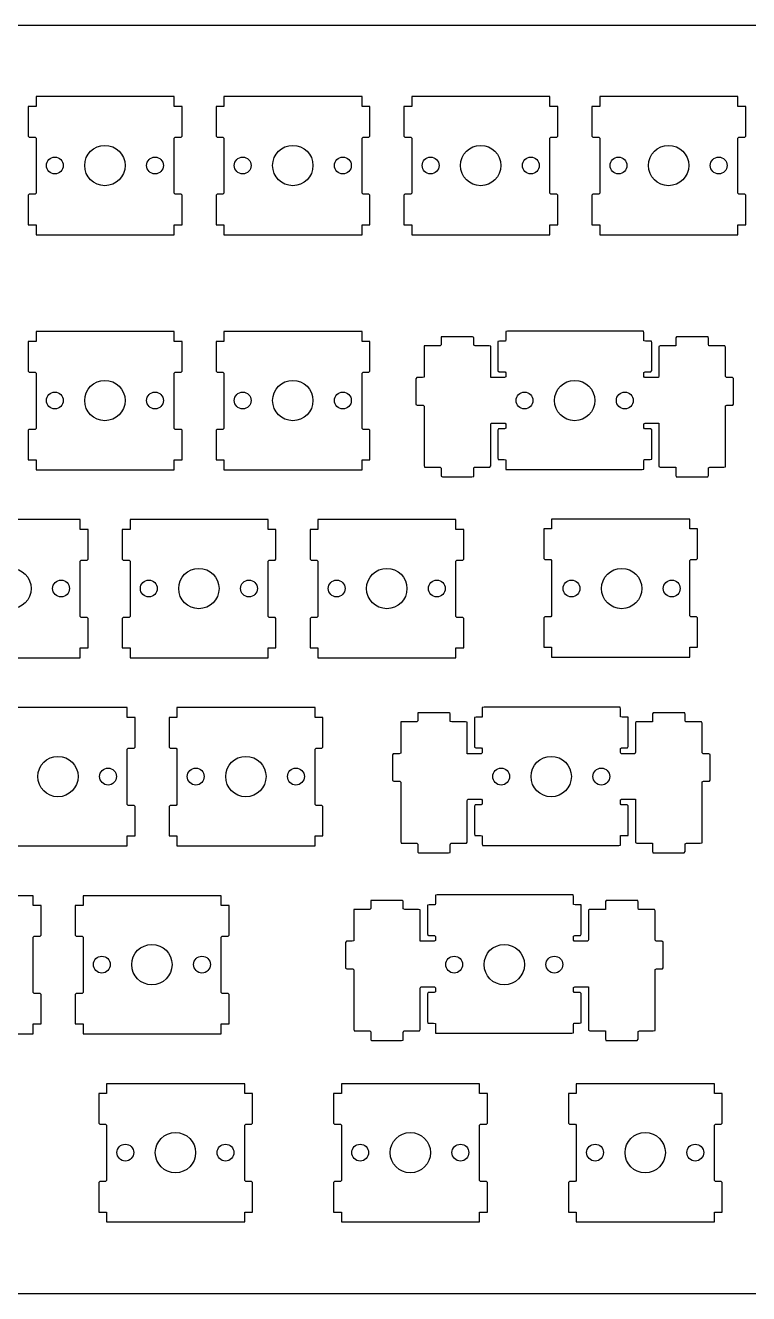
# Model space of a CAD drawing. Extents: x 0 to 362, y 0 to 128.
# Drawn here: x 215.8 to 289.1, y 0 to 128.5 of the extents above; entities that cross this region are included whole.
import ezdxf

# ---------------------------------------------------------------- set-up
doc = ezdxf.new("R2010")
doc.units = 0
doc.layers.add('20', color=31, linetype='CONTINUOUS')
doc.layers.add('49', color=253, linetype='CONTINUOUS')

msp = doc.modelspace()

# ---------------------------------------------------------------- linework, layer by layer
at = {"layer": '20'}
for p, q in [((357, 128.5), (5, 128.5)), ((5, 0), (357, 0))]:
    msp.add_line(p, q, dxfattribs=at)
for centre, radius in [((223.8375, 114.3), 2.0447), ((242.8875, 114.3), 2.0447), ((261.9375, 114.3), 2.0447), ((280.9875, 114.3), 2.0447), ((218.7575, 114.3), 0.8534), ((228.9175, 114.3), 0.8534), ((237.8075, 114.3), 0.8534), ((247.9675, 114.3), 0.8534), ((256.8575, 114.3), 0.8534), ((267.0175, 114.3), 0.8534), ((275.9075, 114.3), 0.8534), ((286.0675, 114.3), 0.8534), ((223.8375, 90.4875), 2.0447), ((242.8875, 90.4875), 2.0447), ((271.4625, 90.4875), 2.0447), ((218.7575, 90.4875), 0.8534), ((228.9175, 90.4875), 0.8534), ((237.8075, 90.4875), 0.8534), ((247.9675, 90.4875), 0.8534), ((266.3825, 90.4875), 0.8534), ((276.5425, 90.4875), 0.8534), ((214.3125, 71.4375), 2.0447), ((233.3625, 71.4375), 2.0447), ((252.4125, 71.4375), 2.0447), ((276.225, 71.4375), 2.0447), ((219.3925, 71.4375), 0.8534), ((228.2825, 71.4375), 0.8534), ((238.4425, 71.4375), 0.8534), ((247.3325, 71.4375), 0.8534), ((257.4925, 71.4375), 0.8534), ((271.145, 71.4375), 0.8534), ((281.305, 71.4375), 0.8534), ((219.075, 52.3875), 2.0447), ((238.125, 52.3875), 2.0447), ((269.0876, 52.3875), 2.0447), ((224.155, 52.3875), 0.8534), ((233.045, 52.3875), 0.8534), ((243.205, 52.3875), 0.8534), ((264.0076, 52.3875), 0.8534), ((274.1676, 52.3875), 0.8534), ((228.6, 33.3375), 2.0447), ((264.3251, 33.3375), 2.0447), ((223.52, 33.3375), 0.8534), ((233.68, 33.3375), 0.8534), ((259.2451, 33.3375), 0.8534), ((269.4051, 33.3375), 0.8534), ((230.9876, 14.2875), 2.0447), ((254.8001, 14.2875), 2.0447), ((278.6126, 14.2875), 2.0447), ((225.9076, 14.2875), 0.8534), ((236.0676, 14.2875), 0.8534), ((249.7201, 14.2875), 0.8534), ((259.8801, 14.2875), 0.8534), ((273.5326, 14.2875), 0.8534), ((283.6926, 14.2875), 0.8534)]:
    msp.add_circle(centre, radius, dxfattribs=at)
at = {"layer": '49'}
for p, q in [((230.858, 121.2825), (216.858, 121.2825)), ((216.858, 121.2825), (216.858, 120.2825)), ((230.858, 120.2825), (230.858, 121.2825)), ((249.908, 121.2825), (235.908, 121.2825)), ((235.908, 121.2825), (235.908, 120.2825)), ((249.908, 120.2825), (249.908, 121.2825)), ((268.958, 121.2825), (254.958, 121.2825)), ((254.958, 121.2825), (254.958, 120.2825)), ((268.958, 120.2825), (268.958, 121.2825)), ((288.008, 121.2825), (274.008, 121.2825)), ((274.008, 121.2825), (274.008, 120.2825)), ((288.008, 120.2825), (288.008, 121.2825)), ((216.858, 120.2825), (216.058, 120.2825)), ((216.058, 120.2825), (216.058, 117.2825)), ((231.658, 120.2825), (230.858, 120.2825)), ((231.658, 117.2825), (231.658, 120.2825)), ((235.908, 120.2825), (235.108, 120.2825)), ((235.108, 120.2825), (235.108, 117.2825)), ((250.708, 120.2825), (249.908, 120.2825)), ((250.708, 117.2825), (250.708, 120.2825)), ((254.958, 120.2825), (254.158, 120.2825)), ((254.158, 120.2825), (254.158, 117.2825)), ((269.758, 120.2825), (268.958, 120.2825)), ((269.758, 117.2825), (269.758, 120.2825)), ((274.008, 120.2825), (273.208, 120.2825)), ((273.208, 120.2825), (273.208, 117.2825)), ((288.808, 120.2825), (288.008, 120.2825)), ((288.808, 117.2825), (288.808, 120.2825)), ((216.058, 117.2825), (216.158, 117.1825)), ((216.158, 117.1825), (216.758, 117.1825)), ((216.758, 117.1825), (216.858, 117.0825)), ((216.858, 117.0825), (216.858, 111.4825)), ((230.858, 117.0825), (230.958, 117.1825)), ((230.858, 111.4825), (230.858, 117.0825)), ((230.958, 117.1825), (231.558, 117.1825)), ((231.558, 117.1825), (231.658, 117.2825)), ((235.108, 117.2825), (235.208, 117.1825)), ((235.208, 117.1825), (235.808, 117.1825)), ((235.808, 117.1825), (235.908, 117.0825)), ((235.908, 117.0825), (235.908, 111.4825)), ((249.908, 117.0825), (250.008, 117.1825)), ((249.908, 111.4825), (249.908, 117.0825)), ((250.008, 117.1825), (250.608, 117.1825)), ((250.608, 117.1825), (250.708, 117.2825)), ((254.158, 117.2825), (254.258, 117.1825)), ((254.258, 117.1825), (254.858, 117.1825)), ((254.858, 117.1825), (254.958, 117.0825)), ((254.958, 117.0825), (254.958, 111.4825)), ((268.958, 117.0825), (269.058, 117.1825)), ((268.958, 111.4825), (268.958, 117.0825)), ((269.058, 117.1825), (269.658, 117.1825)), ((269.658, 117.1825), (269.758, 117.2825)), ((273.208, 117.2825), (273.308, 117.1825)), ((273.308, 117.1825), (273.908, 117.1825)), ((273.908, 117.1825), (274.008, 117.0825)), ((274.008, 117.0825), (274.008, 111.4825)), ((288.008, 117.0825), (288.108, 117.1825)), ((288.008, 111.4825), (288.008, 117.0825)), ((288.108, 117.1825), (288.708, 117.1825)), ((288.708, 117.1825), (288.808, 117.2825)), ((216.158, 111.3825), (216.058, 111.2825)), ((216.058, 111.2825), (216.058, 108.2825)), ((216.758, 111.3825), (216.158, 111.3825)), ((216.858, 111.4825), (216.758, 111.3825)), ((230.958, 111.3825), (230.858, 111.4825)), ((231.558, 111.3825), (230.958, 111.3825)), ((231.658, 111.2825), (231.558, 111.3825)), ((231.658, 108.2825), (231.658, 111.2825)), ((235.208, 111.3825), (235.108, 111.2825)), ((235.108, 111.2825), (235.108, 108.2825)), ((235.808, 111.3825), (235.208, 111.3825)), ((235.908, 111.4825), (235.808, 111.3825)), ((250.008, 111.3825), (249.908, 111.4825)), ((250.608, 111.3825), (250.008, 111.3825)), ((250.708, 111.2825), (250.608, 111.3825)), ((250.708, 108.2825), (250.708, 111.2825)), ((254.258, 111.3825), (254.158, 111.2825)), ((254.158, 111.2825), (254.158, 108.2825)), ((254.858, 111.3825), (254.258, 111.3825)), ((254.958, 111.4825), (254.858, 111.3825)), ((269.058, 111.3825), (268.958, 111.4825)), ((269.658, 111.3825), (269.058, 111.3825)), ((269.758, 111.2825), (269.658, 111.3825)), ((269.758, 108.2825), (269.758, 111.2825)), ((273.308, 111.3825), (273.208, 111.2825)), ((273.208, 111.2825), (273.208, 108.2825)), ((273.908, 111.3825), (273.308, 111.3825)), ((274.008, 111.4825), (273.908, 111.3825)), ((288.108, 111.3825), (288.008, 111.4825)), ((288.708, 111.3825), (288.108, 111.3825)), ((288.808, 111.2825), (288.708, 111.3825)), ((288.808, 108.2825), (288.808, 111.2825)), ((216.058, 108.2825), (216.858, 108.2825)), ((216.858, 108.2825), (216.858, 107.2825)), ((230.858, 107.2825), (230.858, 108.2825)), ((230.858, 108.2825), (231.658, 108.2825)), ((235.108, 108.2825), (235.908, 108.2825)), ((235.908, 108.2825), (235.908, 107.2825)), ((249.908, 107.2825), (249.908, 108.2825)), ((249.908, 108.2825), (250.708, 108.2825)), ((254.158, 108.2825), (254.958, 108.2825)), ((254.958, 108.2825), (254.958, 107.2825)), ((268.958, 107.2825), (268.958, 108.2825)), ((268.958, 108.2825), (269.758, 108.2825)), ((273.208, 108.2825), (274.008, 108.2825)), ((274.008, 108.2825), (274.008, 107.2825)), ((288.008, 107.2825), (288.008, 108.2825)), ((288.008, 108.2825), (288.808, 108.2825)), ((216.858, 107.2825), (230.858, 107.2825)), ((235.908, 107.2825), (249.908, 107.2825)), ((254.958, 107.2825), (268.958, 107.2825)), ((274.008, 107.2825), (288.008, 107.2825)), ((216.858, 96.47), (216.058, 96.47)), ((216.058, 96.47), (216.058, 93.47)), ((230.858, 97.47), (216.858, 97.47)), ((216.858, 97.47), (216.858, 96.47)), ((230.858, 96.47), (230.858, 97.47)), ((231.658, 96.47), (230.858, 96.47)), ((231.658, 93.47), (231.658, 96.47)), ((235.908, 96.47), (235.108, 96.47)), ((235.108, 96.47), (235.108, 93.47)), ((249.908, 97.47), (235.908, 97.47)), ((235.908, 97.47), (235.908, 96.47)), ((249.908, 96.47), (249.908, 97.47)), ((250.708, 96.47), (249.908, 96.47)), ((250.708, 93.47), (250.708, 96.47)), ((258.1022, 96.9588), (257.9272, 96.9338)), ((257.9272, 96.9338), (257.9272, 96.1338)), ((261.1022, 96.9588), (258.1022, 96.9588)), ((261.2272, 96.8838), (261.1022, 96.9588)), ((261.2272, 96.0838), (261.2272, 96.8838)), ((263.8522, 96.5088), (263.6772, 96.4838)), ((263.6772, 96.4838), (263.6772, 93.4838)), ((264.4522, 96.5088), (263.8522, 96.5088)), ((264.4772, 96.6838), (264.4522, 96.5088)), ((264.6522, 97.5088), (264.4772, 97.4838)), ((264.4772, 97.4838), (264.4772, 96.6838)), ((278.4522, 97.5088), (264.6522, 97.5088)), ((278.4772, 97.3338), (278.4522, 97.5088)), ((278.4772, 96.5338), (278.4772, 97.3338)), ((278.6522, 96.5088), (278.4772, 96.5338)), ((279.2522, 96.5088), (278.6522, 96.5088)), ((279.2772, 96.3338), (279.2522, 96.5088)), ((281.8022, 96.9588), (281.7272, 96.8338)), ((281.7272, 96.8338), (281.7272, 96.2338)), ((285.0022, 96.9588), (281.8022, 96.9588)), ((285.0272, 96.7837), (285.0022, 96.9588)), ((285.0272, 96.1837), (285.0272, 96.7837)), ((256.2222, 96.0388), (256.2022, 95.8588)), ((256.2022, 95.8588), (256.2022, 92.8588)), ((257.8222, 96.0388), (256.2222, 96.0388)), ((257.9272, 96.1338), (257.8222, 96.0388)), ((261.3822, 96.0388), (261.2272, 96.0838)), ((262.7822, 96.0388), (261.3822, 96.0388)), ((262.9522, 96.0088), (262.7822, 96.0388)), ((262.9522, 92.8088), (262.9522, 96.0088)), ((279.2772, 93.5338), (279.2772, 96.3338)), ((280.1222, 96.0388), (280.0022, 95.9588)), ((280.0022, 95.9588), (280.0022, 92.9588)), ((281.7222, 96.0388), (280.1222, 96.0388)), ((281.7272, 96.2338), (281.7222, 96.0388)), ((285.0822, 96.0388), (285.0272, 96.1837)), ((286.6822, 96.0388), (285.0822, 96.0388)), ((286.7522, 95.9088), (286.6822, 96.0388)), ((286.7522, 92.9088), (286.7522, 95.9088)), ((216.058, 93.47), (216.158, 93.37)), ((216.158, 93.37), (216.758, 93.37)), ((216.758, 93.37), (216.858, 93.27)), ((216.858, 93.27), (216.858, 87.67)), ((230.858, 93.27), (230.958, 93.37)), ((230.858, 87.67), (230.858, 93.27)), ((230.958, 93.37), (231.558, 93.37)), ((231.558, 93.37), (231.658, 93.47)), ((235.108, 93.47), (235.208, 93.37)), ((235.208, 93.37), (235.808, 93.37)), ((235.808, 93.37), (235.908, 93.27)), ((235.908, 93.27), (235.908, 87.67)), ((249.908, 93.27), (250.008, 93.37)), ((249.908, 87.67), (249.908, 93.27)), ((250.008, 93.37), (250.608, 93.37)), ((250.608, 93.37), (250.708, 93.47)), ((255.4522, 92.8088), (255.3772, 92.6838)), ((255.3772, 92.6838), (255.3772, 90.0838)), ((256.0522, 92.8088), (255.4522, 92.8088)), ((256.2022, 92.8588), (256.0522, 92.8088)), ((264.3522, 92.8088), (262.9522, 92.8088)), ((263.6772, 93.4838), (263.8022, 93.4088)), ((263.8022, 93.4088), (264.4022, 93.4088)), ((264.4772, 92.8838), (264.3522, 92.8088)), ((264.4022, 93.4088), (264.4772, 93.2838)), ((264.4772, 93.2838), (264.4772, 92.8838)), ((278.4772, 93.3338), (278.6021, 93.4088)), ((278.4772, 92.9337), (278.4772, 93.3338)), ((278.5522, 92.8088), (278.4772, 92.9337)), ((279.9522, 92.8088), (278.5522, 92.8088)), ((278.6021, 93.4088), (279.2022, 93.4088)), ((279.2022, 93.4088), (279.2772, 93.5338)), ((280.0022, 92.9588), (279.9522, 92.8088)), ((286.8522, 92.8088), (286.7522, 92.9088)), ((287.4522, 92.8088), (286.8522, 92.8088)), ((287.5772, 92.7338), (287.4522, 92.8088)), ((287.5772, 90.1338), (287.5772, 92.7338)), ((255.3772, 90.0838), (255.5021, 90.0088)), ((255.5021, 90.0088), (256.1021, 90.0088)), ((256.1021, 90.0088), (256.2022, 89.9088)), ((286.7522, 89.9588), (286.9022, 90.0088)), ((286.7522, 83.7588), (286.7522, 89.9588)), ((286.9022, 90.0088), (287.5021, 90.0088)), ((287.5021, 90.0088), (287.5772, 90.1338)), ((256.2022, 89.9088), (256.2022, 83.9088)), ((216.158, 87.57), (216.058, 87.47)), ((216.058, 87.47), (216.058, 84.47)), ((216.758, 87.57), (216.158, 87.57)), ((216.858, 87.67), (216.758, 87.57)), ((230.958, 87.57), (230.858, 87.67)), ((231.558, 87.57), (230.958, 87.57)), ((231.658, 87.47), (231.558, 87.57)), ((231.658, 84.47), (231.658, 87.47)), ((235.208, 87.57), (235.108, 87.47)), ((235.108, 87.47), (235.108, 84.47)), ((235.808, 87.57), (235.208, 87.57)), ((235.908, 87.67), (235.808, 87.57)), ((250.008, 87.57), (249.908, 87.67)), ((250.608, 87.57), (250.008, 87.57)), ((250.708, 87.47), (250.608, 87.57)), ((250.708, 84.47), (250.708, 87.47)), ((262.9522, 88.0587), (263.0021, 88.2088)), ((262.9522, 83.8587), (262.9522, 88.0587)), ((263.0021, 88.2088), (264.4021, 88.2088)), ((263.7522, 87.6088), (263.6772, 87.4838)), ((263.6772, 87.4838), (263.6772, 84.6838)), ((264.3522, 87.6088), (263.7522, 87.6088)), ((264.4772, 87.6838), (264.3522, 87.6088)), ((264.4021, 88.2088), (264.4772, 88.0838)), ((264.4772, 88.0838), (264.4772, 87.6838)), ((278.4772, 88.1338), (278.6022, 88.2088)), ((278.4772, 87.7338), (278.4772, 88.1338)), ((278.5522, 87.6088), (278.4772, 87.7338)), ((279.1522, 87.6088), (278.5522, 87.6088)), ((278.6022, 88.2088), (280.0022, 88.2088)), ((279.2772, 87.5338), (279.1522, 87.6088)), ((279.2772, 84.5338), (279.2772, 87.5338)), ((280.0022, 88.2088), (280.0022, 83.8088)), ((216.058, 84.47), (216.858, 84.47)), ((216.858, 84.47), (216.858, 83.47)), ((230.858, 83.47), (230.858, 84.47)), ((230.858, 84.47), (231.658, 84.47)), ((235.108, 84.47), (235.908, 84.47)), ((235.908, 84.47), (235.908, 83.47)), ((249.908, 83.47), (249.908, 84.47)), ((249.908, 84.47), (250.708, 84.47)), ((256.2022, 83.9088), (256.2321, 83.7388)), ((256.2321, 83.7388), (257.8322, 83.7388)), ((257.8322, 83.7388), (257.9272, 83.6338)), ((257.9272, 83.6338), (257.9272, 82.8338)), ((261.2272, 83.5837), (261.2721, 83.7388)), ((261.2272, 82.7837), (261.2272, 83.5837)), ((261.2721, 83.7388), (262.8721, 83.7388)), ((262.8721, 83.7388), (262.9522, 83.8587)), ((263.6772, 84.6838), (263.7022, 84.5088)), ((263.7022, 84.5088), (264.3022, 84.5088)), ((264.3022, 84.5088), (264.4772, 84.4838)), ((264.4772, 84.4838), (264.4772, 83.6838)), ((264.4772, 83.6838), (264.5022, 83.5088)), ((278.3022, 83.5088), (278.4772, 83.5338)), ((278.4772, 84.3338), (278.5021, 84.5088)), ((278.4772, 83.5338), (278.4772, 84.3338)), ((278.5021, 84.5088), (279.1021, 84.5088)), ((279.1021, 84.5088), (279.2772, 84.5338)), ((280.0022, 83.8088), (280.1322, 83.7388)), ((280.1322, 83.7388), (281.5322, 83.7388)), ((281.5322, 83.7388), (281.7272, 83.7338)), ((281.7272, 83.7338), (281.7272, 82.9338)), ((285.0272, 83.6838), (285.1722, 83.7388)), ((285.0272, 82.8838), (285.0272, 83.6838)), ((285.1722, 83.7388), (286.5721, 83.7388)), ((286.5721, 83.7388), (286.7522, 83.7588)), ((216.858, 83.47), (230.858, 83.47)), ((235.908, 83.47), (249.908, 83.47)), ((257.9272, 82.8338), (258.0521, 82.7588)), ((258.0521, 82.7588), (261.0521, 82.7588)), ((261.0521, 82.7588), (261.2272, 82.7837)), ((264.5022, 83.5088), (278.3022, 83.5088)), ((281.7272, 82.9338), (281.7522, 82.7588)), ((281.7522, 82.7588), (284.9522, 82.7588)), ((284.9522, 82.7588), (285.0272, 82.8838)), ((221.333, 78.42), (207.333, 78.42)), ((221.333, 77.42), (221.333, 78.42)), ((240.383, 78.42), (226.383, 78.42)), ((226.383, 78.42), (226.383, 77.42)), ((240.383, 77.42), (240.383, 78.42)), ((259.433, 78.42), (245.433, 78.42)), ((245.433, 78.42), (245.433, 77.42)), ((259.433, 77.42), (259.433, 78.42)), ((283.1312, 78.4835), (269.1312, 78.4835)), ((269.1312, 78.4835), (269.1312, 77.4835)), ((283.1312, 77.4835), (283.1312, 78.4835)), ((222.133, 77.42), (221.333, 77.42)), ((222.133, 74.42), (222.133, 77.42)), ((226.383, 77.42), (225.583, 77.42)), ((225.583, 77.42), (225.583, 74.42)), ((241.183, 77.42), (240.383, 77.42)), ((241.183, 74.42), (241.183, 77.42)), ((245.433, 77.42), (244.633, 77.42)), ((244.633, 77.42), (244.633, 74.42)), ((260.233, 77.42), (259.433, 77.42)), ((260.233, 74.42), (260.233, 77.42)), ((269.1312, 77.4835), (268.3312, 77.4835)), ((268.3312, 77.4835), (268.3312, 74.4835)), ((283.9312, 77.4835), (283.1312, 77.4835)), ((283.9312, 74.4835), (283.9312, 77.4835)), ((221.333, 74.22), (221.433, 74.32)), ((221.333, 68.62), (221.333, 74.22)), ((221.433, 74.32), (222.033, 74.32)), ((222.033, 74.32), (222.133, 74.42)), ((225.583, 74.42), (225.683, 74.32)), ((225.683, 74.32), (226.283, 74.32)), ((226.283, 74.32), (226.383, 74.22)), ((226.383, 74.22), (226.383, 68.62)), ((240.383, 74.22), (240.483, 74.32)), ((240.383, 68.62), (240.383, 74.22)), ((240.483, 74.32), (241.083, 74.32)), ((241.083, 74.32), (241.183, 74.42)), ((244.633, 74.42), (244.733, 74.32)), ((244.733, 74.32), (245.333, 74.32)), ((245.333, 74.32), (245.433, 74.22)), ((245.433, 74.22), (245.433, 68.62)), ((259.433, 74.22), (259.533, 74.32)), ((259.433, 68.62), (259.433, 74.22)), ((259.533, 74.32), (260.133, 74.32)), ((260.133, 74.32), (260.233, 74.42)), ((268.3312, 74.4835), (268.4312, 74.3835)), ((268.4312, 74.3835), (269.0312, 74.3835)), ((269.0312, 74.3835), (269.1312, 74.2835)), ((269.1312, 74.2835), (269.1312, 68.6835)), ((283.1312, 74.2835), (283.2312, 74.3835)), ((283.1312, 68.6835), (283.1312, 74.2835)), ((283.2312, 74.3835), (283.8312, 74.3835)), ((283.8312, 74.3835), (283.9312, 74.4835)), ((221.433, 68.52), (221.333, 68.62)), ((222.033, 68.52), (221.433, 68.52)), ((222.133, 68.42), (222.033, 68.52)), ((222.133, 65.42), (222.133, 68.42)), ((225.683, 68.52), (225.583, 68.42)), ((225.583, 68.42), (225.583, 65.42)), ((226.283, 68.52), (225.683, 68.52)), ((226.383, 68.62), (226.283, 68.52)), ((240.483, 68.52), (240.383, 68.62)), ((241.083, 68.52), (240.483, 68.52)), ((241.183, 68.42), (241.083, 68.52)), ((241.183, 65.42), (241.183, 68.42)), ((244.733, 68.52), (244.633, 68.42)), ((244.633, 68.42), (244.633, 65.42)), ((245.333, 68.52), (244.733, 68.52)), ((245.433, 68.62), (245.333, 68.52)), ((259.533, 68.52), (259.433, 68.62)), ((260.133, 68.52), (259.533, 68.52)), ((260.233, 68.42), (260.133, 68.52)), ((260.233, 65.42), (260.233, 68.42)), ((268.4312, 68.5835), (268.3312, 68.4835)), ((268.3312, 68.4835), (268.3312, 65.4835)), ((269.0312, 68.5835), (268.4312, 68.5835)), ((269.1312, 68.6835), (269.0312, 68.5835)), ((283.2312, 68.5835), (283.1312, 68.6835)), ((283.8312, 68.5835), (283.2312, 68.5835)), ((283.9312, 68.4835), (283.8312, 68.5835)), ((283.9312, 65.4835), (283.9312, 68.4835)), ((207.333, 64.42), (221.333, 64.42)), ((221.333, 64.42), (221.333, 65.42)), ((221.333, 65.42), (222.133, 65.42)), ((225.583, 65.42), (226.383, 65.42)), ((226.383, 65.42), (226.383, 64.42)), ((226.383, 64.42), (240.383, 64.42)), ((240.383, 64.42), (240.383, 65.42)), ((240.383, 65.42), (241.183, 65.42)), ((244.633, 65.42), (245.433, 65.42)), ((245.433, 65.42), (245.433, 64.42)), ((245.433, 64.42), (259.433, 64.42)), ((259.433, 64.42), (259.433, 65.42)), ((259.433, 65.42), (260.233, 65.42)), ((268.3312, 65.4835), (269.1312, 65.4835)), ((269.1312, 65.4835), (269.1312, 64.4835)), ((269.1312, 64.4835), (283.1312, 64.4835)), ((283.1312, 64.4835), (283.1312, 65.4835)), ((283.1312, 65.4835), (283.9312, 65.4835)), ((226.0955, 59.37), (212.0955, 59.37)), ((226.0955, 58.37), (226.0955, 59.37)), ((245.1455, 59.37), (231.1455, 59.37)), ((231.1455, 59.37), (231.1455, 58.37)), ((245.1455, 58.37), (245.1455, 59.37)), ((262.2773, 59.4088), (262.1023, 59.3838)), ((262.1023, 59.3838), (262.1023, 58.5838)), ((276.0773, 59.4088), (262.2773, 59.4088)), ((276.1023, 59.2338), (276.0773, 59.4088)), ((276.1023, 58.4338), (276.1023, 59.2338)), ((226.8955, 58.37), (226.0955, 58.37)), ((226.8955, 55.37), (226.8955, 58.37)), ((231.1455, 58.37), (230.3455, 58.37)), ((230.3455, 58.37), (230.3455, 55.37)), ((245.9455, 58.37), (245.1455, 58.37)), ((245.9455, 55.37), (245.9455, 58.37)), ((253.8473, 57.9388), (253.8273, 57.7588)), ((255.4473, 57.9388), (253.8473, 57.9388)), ((255.5523, 58.0338), (255.4473, 57.9388)), ((255.7273, 58.8588), (255.5523, 58.8338)), ((255.5523, 58.8338), (255.5523, 58.0338)), ((258.7273, 58.8588), (255.7273, 58.8588)), ((258.8523, 58.7838), (258.7273, 58.8588)), ((258.8523, 57.9838), (258.8523, 58.7838)), ((259.0073, 57.9388), (258.8523, 57.9838)), ((260.4073, 57.9388), (259.0073, 57.9388)), ((260.5773, 57.9088), (260.4073, 57.9388)), ((260.5773, 54.7088), (260.5773, 57.9088)), ((261.4773, 58.4088), (261.3023, 58.3838)), ((261.3023, 58.3838), (261.3023, 55.3838)), ((262.0773, 58.4088), (261.4773, 58.4088)), ((262.1023, 58.5838), (262.0773, 58.4088)), ((276.2773, 58.4088), (276.1023, 58.4338)), ((276.8773, 58.4088), (276.2773, 58.4088)), ((276.9023, 58.2338), (276.8773, 58.4088)), ((276.9023, 55.4338), (276.9023, 58.2338)), ((277.7473, 57.9388), (277.6273, 57.8588)), ((277.6273, 57.8588), (277.6273, 54.8588)), ((279.3473, 57.9388), (277.7473, 57.9388)), ((279.3523, 58.1338), (279.3473, 57.9388)), ((279.4273, 58.8588), (279.3523, 58.7338)), ((279.3523, 58.7338), (279.3523, 58.1338)), ((282.6273, 58.8588), (279.4273, 58.8588)), ((282.6523, 58.6837), (282.6273, 58.8588)), ((282.6523, 58.0837), (282.6523, 58.6837)), ((282.7073, 57.9388), (282.6523, 58.0837)), ((284.3073, 57.9388), (282.7073, 57.9388)), ((284.3773, 57.8088), (284.3073, 57.9388)), ((253.8273, 57.7588), (253.8273, 54.7588)), ((284.3773, 54.8088), (284.3773, 57.8088)), ((226.0955, 55.17), (226.1955, 55.27)), ((226.1955, 55.27), (226.7955, 55.27)), ((226.7955, 55.27), (226.8955, 55.37)), ((230.3455, 55.37), (230.4455, 55.27)), ((230.4455, 55.27), (231.0455, 55.27)), ((231.0455, 55.27), (231.1455, 55.17)), ((245.1455, 55.17), (245.2455, 55.27)), ((245.2455, 55.27), (245.8455, 55.27)), ((245.8455, 55.27), (245.9455, 55.37)), ((261.3023, 55.3838), (261.4273, 55.3088)), ((261.4273, 55.3088), (262.0273, 55.3088)), ((262.0273, 55.3088), (262.1023, 55.1838)), ((276.1023, 55.2338), (276.2272, 55.3088)), ((276.2272, 55.3088), (276.8272, 55.3088)), ((276.8272, 55.3088), (276.9023, 55.4338)), ((226.0955, 49.57), (226.0955, 55.17)), ((231.1455, 55.17), (231.1455, 49.57)), ((245.1455, 49.57), (245.1455, 55.17)), ((253.0773, 54.7088), (253.0023, 54.5838)), ((253.0023, 54.5838), (253.0023, 51.9838)), ((253.6773, 54.7088), (253.0773, 54.7088)), ((253.8273, 54.7588), (253.6773, 54.7088)), ((261.9773, 54.7088), (260.5773, 54.7088)), ((262.1023, 54.7838), (261.9773, 54.7088)), ((262.1023, 55.1838), (262.1023, 54.7838)), ((276.1023, 54.8337), (276.1023, 55.2338)), ((276.1773, 54.7088), (276.1023, 54.8337)), ((277.5773, 54.7088), (276.1773, 54.7088)), ((277.6273, 54.8588), (277.5773, 54.7088)), ((284.4773, 54.7088), (284.3773, 54.8088)), ((285.0773, 54.7088), (284.4773, 54.7088)), ((285.2023, 54.6338), (285.0773, 54.7088)), ((285.2023, 52.0338), (285.2023, 54.6338)), ((253.0023, 51.9838), (253.1272, 51.9088)), ((253.1272, 51.9088), (253.7272, 51.9088)), ((253.7272, 51.9088), (253.8273, 51.8088)), ((253.8273, 51.8088), (253.8273, 45.8088)), ((284.3773, 51.8588), (284.5273, 51.9088)), ((284.3773, 45.6588), (284.3773, 51.8588)), ((284.5273, 51.9088), (285.1272, 51.9088)), ((285.1272, 51.9088), (285.2023, 52.0338)), ((226.1955, 49.47), (226.0955, 49.57)), ((226.7955, 49.47), (226.1955, 49.47)), ((226.8955, 49.37), (226.7955, 49.47)), ((226.8955, 46.37), (226.8955, 49.37)), ((230.4455, 49.47), (230.3455, 49.37)), ((230.3455, 49.37), (230.3455, 46.37)), ((231.0455, 49.47), (230.4455, 49.47)), ((231.1455, 49.57), (231.0455, 49.47)), ((245.2455, 49.47), (245.1455, 49.57)), ((245.8455, 49.47), (245.2455, 49.47)), ((245.9455, 49.37), (245.8455, 49.47)), ((245.9455, 46.37), (245.9455, 49.37)), ((260.5773, 49.9587), (260.6272, 50.1088)), ((260.5773, 45.7587), (260.5773, 49.9587)), ((260.6272, 50.1088), (262.0272, 50.1088)), ((261.3773, 49.5088), (261.3023, 49.3838)), ((261.3023, 49.3838), (261.3023, 46.5838)), ((261.9773, 49.5088), (261.3773, 49.5088)), ((262.1023, 49.5838), (261.9773, 49.5088)), ((262.0272, 50.1088), (262.1023, 49.9838)), ((262.1023, 49.9838), (262.1023, 49.5838)), ((276.1023, 50.0338), (276.2273, 50.1088)), ((276.1023, 49.6338), (276.1023, 50.0338)), ((276.1773, 49.5088), (276.1023, 49.6338)), ((276.7773, 49.5088), (276.1773, 49.5088)), ((276.2273, 50.1088), (277.6273, 50.1088)), ((276.9023, 49.4338), (276.7773, 49.5088)), ((276.9023, 46.4338), (276.9023, 49.4338)), ((277.6273, 50.1088), (277.6273, 45.7088)), ((226.0955, 45.37), (226.0955, 46.37)), ((226.0955, 46.37), (226.8955, 46.37)), ((230.3455, 46.37), (231.1455, 46.37)), ((231.1455, 46.37), (231.1455, 45.37)), ((245.1455, 45.37), (245.1455, 46.37)), ((245.1455, 46.37), (245.9455, 46.37)), ((261.3023, 46.5838), (261.3272, 46.4088)), ((261.3272, 46.4088), (261.9273, 46.4088)), ((261.9273, 46.4088), (262.1023, 46.3838)), ((262.1023, 46.3838), (262.1023, 45.5838)), ((276.1023, 46.2338), (276.1272, 46.4088)), ((276.1272, 46.4088), (276.7272, 46.4088)), ((276.7272, 46.4088), (276.9023, 46.4338)), ((212.0955, 45.37), (226.0955, 45.37)), ((231.1455, 45.37), (245.1455, 45.37)), ((253.8273, 45.8088), (253.8572, 45.6388)), ((253.8572, 45.6388), (255.4573, 45.6388)), ((255.4573, 45.6388), (255.5523, 45.5338)), ((255.5523, 45.5338), (255.5523, 44.7338)), ((258.8523, 45.4837), (258.8972, 45.6388)), ((258.8523, 44.6837), (258.8523, 45.4837)), ((258.8972, 45.6388), (260.4972, 45.6388)), ((260.4972, 45.6388), (260.5773, 45.7587)), ((262.1023, 45.5838), (262.1273, 45.4088)), ((262.1273, 45.4088), (275.9273, 45.4088)), ((275.9273, 45.4088), (276.1023, 45.4338)), ((276.1023, 45.4338), (276.1023, 46.2338)), ((277.6273, 45.7088), (277.7573, 45.6388)), ((277.7573, 45.6388), (279.1573, 45.6388)), ((279.1573, 45.6388), (279.3523, 45.6338)), ((279.3523, 45.6338), (279.3523, 44.8338)), ((282.6523, 45.5838), (282.7973, 45.6388)), ((282.6523, 44.7838), (282.6523, 45.5838)), ((282.7973, 45.6388), (284.1972, 45.6388)), ((284.1972, 45.6388), (284.3773, 45.6588)), ((255.5523, 44.7338), (255.6772, 44.6588)), ((255.6772, 44.6588), (258.6772, 44.6588)), ((258.6772, 44.6588), (258.8523, 44.6837)), ((279.3523, 44.8338), (279.3773, 44.6588)), ((279.3773, 44.6588), (282.5772, 44.6588)), ((282.5772, 44.6588), (282.6523, 44.7838)), ((216.5705, 40.32), (202.5705, 40.32)), ((216.5705, 39.32), (216.5705, 40.32)), ((235.6205, 40.32), (221.6205, 40.32)), ((221.6205, 40.32), (221.6205, 39.32)), ((235.6205, 39.32), (235.6205, 40.32)), ((250.9648, 39.8469), (250.7898, 39.8219)), ((253.9648, 39.8469), (250.9648, 39.8469)), ((254.0898, 39.7719), (253.9648, 39.8469)), ((257.5148, 40.3969), (257.3398, 40.3719)), ((257.3398, 40.3719), (257.3398, 39.5719)), ((271.3148, 40.3969), (257.5148, 40.3969)), ((271.3398, 40.2219), (271.3148, 40.3969)), ((271.3398, 39.4219), (271.3398, 40.2219)), ((274.6648, 39.8469), (274.5898, 39.7219)), ((277.8648, 39.8469), (274.6648, 39.8469)), ((277.8898, 39.6718), (277.8648, 39.8469)), ((217.3705, 39.32), (216.5705, 39.32)), ((217.3705, 36.32), (217.3705, 39.32)), ((221.6205, 39.32), (220.8205, 39.32)), ((220.8205, 39.32), (220.8205, 36.32)), ((236.4205, 39.32), (235.6205, 39.32)), ((236.4205, 36.32), (236.4205, 39.32)), ((249.0848, 38.9269), (249.0648, 38.7469)), ((249.0648, 38.7469), (249.0648, 35.7469)), ((250.6848, 38.9269), (249.0848, 38.9269)), ((250.7898, 39.0219), (250.6848, 38.9269)), ((250.7898, 39.8219), (250.7898, 39.0219)), ((254.0898, 38.9719), (254.0898, 39.7719)), ((254.2448, 38.9269), (254.0898, 38.9719)), ((255.6448, 38.9269), (254.2448, 38.9269)), ((255.8148, 38.8969), (255.6448, 38.9269)), ((255.8148, 35.6969), (255.8148, 38.8969)), ((256.7148, 39.3969), (256.5398, 39.3719)), ((256.5398, 39.3719), (256.5398, 36.3719)), ((257.3148, 39.3969), (256.7148, 39.3969)), ((257.3398, 39.5719), (257.3148, 39.3969)), ((271.5148, 39.3969), (271.3398, 39.4219)), ((272.1148, 39.3969), (271.5148, 39.3969)), ((272.1398, 39.2219), (272.1148, 39.3969)), ((272.1398, 36.4219), (272.1398, 39.2219)), ((272.9848, 38.9269), (272.8648, 38.8469)), ((272.8648, 38.8469), (272.8648, 35.8469)), ((274.5848, 38.9269), (272.9848, 38.9269)), ((274.5898, 39.1219), (274.5848, 38.9269)), ((274.5898, 39.7219), (274.5898, 39.1219)), ((277.8898, 39.0718), (277.8898, 39.6718)), ((277.9448, 38.9269), (277.8898, 39.0718)), ((279.5448, 38.9269), (277.9448, 38.9269)), ((279.6148, 38.7969), (279.5448, 38.9269)), ((279.6148, 35.7969), (279.6148, 38.7969)), ((216.5705, 36.12), (216.6705, 36.22)), ((216.5705, 30.52), (216.5705, 36.12)), ((216.6705, 36.22), (217.2705, 36.22)), ((217.2705, 36.22), (217.3705, 36.32)), ((220.8205, 36.32), (220.9205, 36.22)), ((220.9205, 36.22), (221.5205, 36.22)), ((221.5205, 36.22), (221.6205, 36.12)), ((221.6205, 36.12), (221.6205, 30.52)), ((235.6205, 36.12), (235.7205, 36.22)), ((235.6205, 30.52), (235.6205, 36.12)), ((235.7205, 36.22), (236.3205, 36.22)), ((236.3205, 36.22), (236.4205, 36.32)), ((256.5398, 36.3719), (256.6648, 36.2969)), ((256.6648, 36.2969), (257.2648, 36.2969)), ((257.2648, 36.2969), (257.3398, 36.1719)), ((257.3398, 36.1719), (257.3398, 35.7719)), ((271.3398, 36.2219), (271.4647, 36.2969)), ((271.3398, 35.8218), (271.3398, 36.2219)), ((271.4647, 36.2969), (272.0648, 36.2969)), ((272.0648, 36.2969), (272.1398, 36.4219)), ((248.3148, 35.6969), (248.2398, 35.5719)), ((248.2398, 35.5719), (248.2398, 32.9719)), ((248.9148, 35.6969), (248.3148, 35.6969)), ((249.0648, 35.7469), (248.9148, 35.6969)), ((257.2148, 35.6969), (255.8148, 35.6969)), ((257.3398, 35.7719), (257.2148, 35.6969)), ((271.4148, 35.6969), (271.3398, 35.8218)), ((272.8148, 35.6969), (271.4148, 35.6969)), ((272.8648, 35.8469), (272.8148, 35.6969)), ((279.7148, 35.6969), (279.6148, 35.7969)), ((280.3148, 35.6969), (279.7148, 35.6969)), ((280.4398, 35.6219), (280.3148, 35.6969)), ((280.4398, 33.0219), (280.4398, 35.6219)), ((248.2398, 32.9719), (248.3647, 32.8969)), ((248.3647, 32.8969), (248.9647, 32.8969)), ((248.9647, 32.8969), (249.0648, 32.7969)), ((249.0648, 32.7969), (249.0648, 26.7969)), ((279.6148, 32.8469), (279.7648, 32.8969)), ((279.6148, 26.6469), (279.6148, 32.8469)), ((279.7648, 32.8969), (280.3647, 32.8969)), ((280.3647, 32.8969), (280.4398, 33.0219)), ((255.8148, 30.9468), (255.8647, 31.0969)), ((255.8148, 26.7468), (255.8148, 30.9468)), ((255.8647, 31.0969), (257.2647, 31.0969)), ((257.2647, 31.0969), (257.3398, 30.9719)), ((257.3398, 30.9719), (257.3398, 30.5719)), ((271.3398, 31.0219), (271.4648, 31.0969)), ((271.3398, 30.6219), (271.3398, 31.0219)), ((271.4648, 31.0969), (272.8648, 31.0969)), ((272.8648, 31.0969), (272.8648, 26.6969)), ((216.6705, 30.42), (216.5705, 30.52)), ((217.2705, 30.42), (216.6705, 30.42)), ((217.3705, 30.32), (217.2705, 30.42)), ((217.3705, 27.32), (217.3705, 30.32)), ((220.9205, 30.42), (220.8205, 30.32)), ((220.8205, 30.32), (220.8205, 27.32)), ((221.5205, 30.42), (220.9205, 30.42)), ((221.6205, 30.52), (221.5205, 30.42)), ((235.7205, 30.42), (235.6205, 30.52)), ((236.3205, 30.42), (235.7205, 30.42)), ((236.4205, 30.32), (236.3205, 30.42)), ((236.4205, 27.32), (236.4205, 30.32)), ((256.6148, 30.4969), (256.5398, 30.3719)), ((256.5398, 30.3719), (256.5398, 27.5719)), ((257.2148, 30.4969), (256.6148, 30.4969)), ((257.3398, 30.5719), (257.2148, 30.4969)), ((271.4148, 30.4969), (271.3398, 30.6219)), ((272.0148, 30.4969), (271.4148, 30.4969)), ((272.1398, 30.4219), (272.0148, 30.4969)), ((272.1398, 27.4219), (272.1398, 30.4219)), ((216.5705, 26.32), (216.5705, 27.32)), ((216.5705, 27.32), (217.3705, 27.32)), ((220.8205, 27.32), (221.6205, 27.32)), ((221.6205, 27.32), (221.6205, 26.32)), ((235.6205, 26.32), (235.6205, 27.32)), ((235.6205, 27.32), (236.4205, 27.32)), ((256.5398, 27.5719), (256.5648, 27.3969)), ((256.5648, 27.3969), (257.1648, 27.3969)), ((257.1648, 27.3969), (257.3398, 27.3719)), ((257.3398, 27.3719), (257.3398, 26.5719)), ((271.3398, 27.2219), (271.3647, 27.3969)), ((271.3398, 26.4219), (271.3398, 27.2219)), ((271.3647, 27.3969), (271.9647, 27.3969)), ((271.9647, 27.3969), (272.1398, 27.4219)), ((202.5705, 26.32), (216.5705, 26.32)), ((221.6205, 26.32), (235.6205, 26.32)), ((249.0648, 26.7969), (249.0947, 26.6269)), ((249.0947, 26.6269), (250.6948, 26.6269)), ((250.6948, 26.6269), (250.7898, 26.5219)), ((250.7898, 26.5219), (250.7898, 25.7219)), ((250.7898, 25.7219), (250.9147, 25.6469)), ((254.0898, 26.4718), (254.1347, 26.6269)), ((254.0898, 25.6718), (254.0898, 26.4718)), ((254.1347, 26.6269), (255.7347, 26.6269)), ((255.7347, 26.6269), (255.8148, 26.7468)), ((257.3398, 26.5719), (257.3648, 26.3969)), ((257.3648, 26.3969), (271.1648, 26.3969)), ((271.1648, 26.3969), (271.3398, 26.4219)), ((272.8648, 26.6969), (272.9948, 26.6269)), ((272.9948, 26.6269), (274.3948, 26.6269)), ((274.3948, 26.6269), (274.5898, 26.6219)), ((274.5898, 26.6219), (274.5898, 25.8219)), ((274.5898, 25.8219), (274.6148, 25.6469)), ((277.8148, 25.6469), (277.8898, 25.7719)), ((277.8898, 26.5719), (278.0348, 26.6269)), ((277.8898, 25.7719), (277.8898, 26.5719)), ((278.0348, 26.6269), (279.4347, 26.6269)), ((279.4347, 26.6269), (279.6148, 26.6469)), ((250.9147, 25.6469), (253.9147, 25.6469)), ((253.9147, 25.6469), (254.0898, 25.6718)), ((274.6148, 25.6469), (277.8148, 25.6469)), ((238.0081, 21.27), (224.0081, 21.27)), ((224.0081, 21.27), (224.0081, 20.27)), ((238.0081, 20.27), (238.0081, 21.27)), ((261.8206, 21.27), (247.8206, 21.27)), ((247.8206, 21.27), (247.8206, 20.27)), ((261.8206, 20.27), (261.8206, 21.27)), ((285.6331, 21.27), (271.6331, 21.27)), ((271.6331, 21.27), (271.6331, 20.27)), ((285.6331, 20.27), (285.6331, 21.27)), ((224.0081, 20.27), (223.2081, 20.27)), ((223.2081, 20.27), (223.2081, 17.27)), ((238.8081, 20.27), (238.0081, 20.27)), ((238.8081, 17.27), (238.8081, 20.27)), ((247.8206, 20.27), (247.0206, 20.27)), ((247.0206, 20.27), (247.0206, 17.27)), ((262.6206, 20.27), (261.8206, 20.27)), ((262.6206, 17.27), (262.6206, 20.27)), ((271.6331, 20.27), (270.8331, 20.27)), ((270.8331, 20.27), (270.8331, 17.27)), ((286.4331, 20.27), (285.6331, 20.27)), ((286.4331, 17.27), (286.4331, 20.27)), ((223.2081, 17.27), (223.3081, 17.17)), ((223.3081, 17.17), (223.9081, 17.17)), ((223.9081, 17.17), (224.0081, 17.07)), ((224.0081, 17.07), (224.0081, 11.47)), ((238.0081, 17.07), (238.1081, 17.17)), ((238.0081, 11.47), (238.0081, 17.07)), ((238.1081, 17.17), (238.7081, 17.17)), ((238.7081, 17.17), (238.8081, 17.27)), ((247.0206, 17.27), (247.1206, 17.17)), ((247.1206, 17.17), (247.7206, 17.17)), ((247.7206, 17.17), (247.8206, 17.07)), ((247.8206, 17.07), (247.8206, 11.47)), ((261.8206, 17.07), (261.9206, 17.17)), ((261.8206, 11.47), (261.8206, 17.07)), ((261.9206, 17.17), (262.5206, 17.17)), ((262.5206, 17.17), (262.6206, 17.27)), ((270.8331, 17.27), (270.9331, 17.17)), ((270.9331, 17.17), (271.5331, 17.17)), ((271.5331, 17.17), (271.6331, 17.07)), ((271.6331, 17.07), (271.6331, 11.47)), ((285.6331, 17.07), (285.7331, 17.17)), ((285.6331, 11.47), (285.6331, 17.07)), ((285.7331, 17.17), (286.3331, 17.17)), ((286.3331, 17.17), (286.4331, 17.27)), ((223.3081, 11.37), (223.2081, 11.27)), ((223.2081, 11.27), (223.2081, 8.27)), ((223.9081, 11.37), (223.3081, 11.37)), ((224.0081, 11.47), (223.9081, 11.37)), ((238.1081, 11.37), (238.0081, 11.47)), ((238.7081, 11.37), (238.1081, 11.37)), ((238.8081, 11.27), (238.7081, 11.37)), ((238.8081, 8.27), (238.8081, 11.27)), ((247.1206, 11.37), (247.0206, 11.27)), ((247.0206, 11.27), (247.0206, 8.27)), ((247.7206, 11.37), (247.1206, 11.37)), ((247.8206, 11.47), (247.7206, 11.37)), ((261.9206, 11.37), (261.8206, 11.47)), ((262.5206, 11.37), (261.9206, 11.37)), ((262.6206, 11.27), (262.5206, 11.37)), ((262.6206, 8.27), (262.6206, 11.27)), ((270.9331, 11.37), (270.8331, 11.27)), ((270.8331, 11.27), (270.8331, 8.27)), ((271.5331, 11.37), (270.9331, 11.37)), ((271.6331, 11.47), (271.5331, 11.37)), ((285.7331, 11.37), (285.6331, 11.47)), ((286.3331, 11.37), (285.7331, 11.37)), ((286.4331, 11.27), (286.3331, 11.37)), ((286.4331, 8.27), (286.4331, 11.27)), ((223.2081, 8.27), (224.0081, 8.27)), ((224.0081, 8.27), (224.0081, 7.27)), ((238.0081, 7.27), (238.0081, 8.27)), ((238.0081, 8.27), (238.8081, 8.27)), ((247.0206, 8.27), (247.8206, 8.27)), ((247.8206, 8.27), (247.8206, 7.27)), ((261.8206, 7.27), (261.8206, 8.27)), ((261.8206, 8.27), (262.6206, 8.27)), ((270.8331, 8.27), (271.6331, 8.27)), ((271.6331, 8.27), (271.6331, 7.27)), ((285.6331, 7.27), (285.6331, 8.27)), ((285.6331, 8.27), (286.4331, 8.27)), ((224.0081, 7.27), (238.0081, 7.27)), ((247.8206, 7.27), (261.8206, 7.27)), ((271.6331, 7.27), (285.6331, 7.27))]:
    msp.add_line(p, q, dxfattribs=at)

doc.saveas('drawing.dxf')
